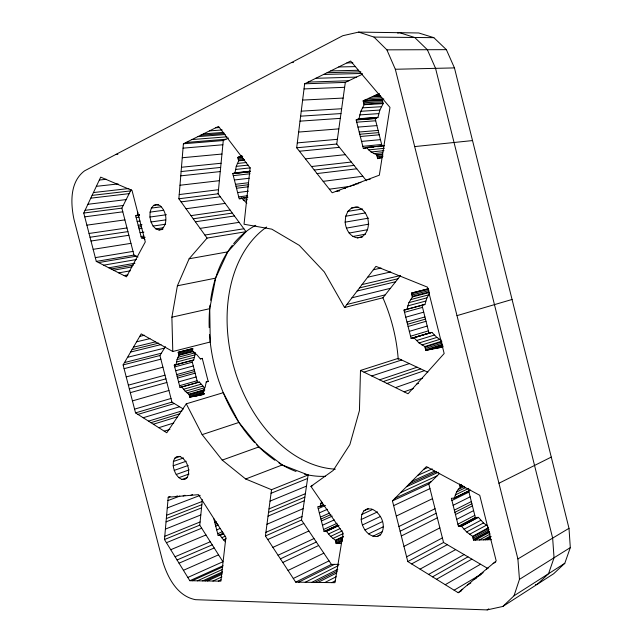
<?xml version="1.0" encoding="UTF-8"?>
<svg xmlns="http://www.w3.org/2000/svg" width="642" height="642" viewBox="0 0 642 642"><rect width="100%" height="100%" fill="white"/><g stroke="black" fill="none" stroke-linecap="round" stroke-linejoin="round"><path stroke-width="0.96" d="M427.845 372.224L398.2 358.38L360.491 370.442L359.44 410.559L349.866 444.617L333.206 470.434L310.921 486.395L343.133 533.253L334.955 582.671L295.705 582.142L265.419 535.982L271.526 489.702L308.112 474.984L301.499 520.036L331.416 564.39L339.08 564.35M149.939 217.036L150.092 212.109L151.392 208.096L153.647 205.392L156.64 204.429L159.834 205.48C166.43 210.961 168.389 222.798 161.993 229.106L158.983 229.988L155.821 228.873L153.069 226.064L151.014 221.98L149.939 217.036L166.43 214.741M173.204 465.779L173.38 461.494L174.68 458.308L176.887 456.51L179.8 456.43C187.32 459.857 190.859 470.393 187.095 477.712L184.848 479.446L181.919 479.454C176.534 477.166 173.982 471.252 173.204 465.779L186.196 461.237M228.496 138.038L223.272 140.526L218.103 193.788L246.03 231.69L207.069 238.086L178.869 198.779L183.403 143.776L218.529 126.402L250.115 167.939L244.032 224.243L271.799 229.154L299.276 245.348L324.314 271.943L344.561 307.51L382.921 297.776L400.552 275.514M168.22 497.229L198.538 494.653L225.896 537.378L220.864 581.138L189.839 580.721L164.48 539.537L168.22 497.229L170.058 496.539M345.147 222.148L345.725 216.202L347.924 211.354L351.415 208.096L355.885 206.933C369.262 208.754 372.922 229.651 361.968 236.842L357.482 237.869C349.858 236.93 345.701 229.17 345.147 222.148L368.644 218.136M187.825 577.455L222.926 561.734L199.758 525.14L202.382 499.661M145.172 237.275L141.505 238.278L135.719 215.816L137.46 215.054L137.781 212.189M361.205 519.522L361.775 514.491L363.894 510.831L367.232 508.873L371.485 508.978C381.075 512.46 387.07 525.991 380.578 534.609L377.167 536.479C368.035 537.218 361.928 527.692 361.205 519.522L377.544 511.883M296.684 147.78L304.661 83.805L350.644 61.054L389.975 107.399L379.334 175.178L332.195 192.769L296.684 147.78L336.729 144.025L366.478 180.779M192.584 348.606L178.187 352.273L178.966 355.283L177.048 359.56L176.069 364.72L174.247 365.162L180.001 387.455L181.83 387.062L185.209 391.235L188.997 394.212L189.775 397.221L203.915 394.413L203.129 391.363L205.175 387.11L206.251 381.886L208.417 381.284M336.729 144.025L345.316 82.401L362.497 74.215M174.536 365.089L193.699 360.042L195.569 352.699L177.89 357.297M241.922 155.533L237.773 157.402L238.639 160.805L236.256 166.358L234.98 172.738L232.789 173.693L239.217 198.859L241.416 197.977L246.833 203.169M246.03 231.69L227.758 251.865L215.64 278.138L209.741 308.666L210.271 341.985L172.794 351.503L171.887 317.196L177.385 285.786L189.125 258.782L207.069 238.086M365.346 148.358L363.364 148.559L356.166 119.934L358.982 118.706L360.852 111.275L364.118 104.718L363.139 100.842L379.43 93.507M356.166 119.934L375.153 118.569L377.969 117.366L379.871 110.063L383.154 103.627L382.199 99.823L363.139 100.842M339.064 525.493L326.441 531.343L324.058 531.432L317.742 506.69L320.117 506.538L321.634 501.209M429.474 292.495L412.389 296.941L408.93 302.639L406.908 309.388L403.97 310.094L411.105 338.438L431.914 332.387L436.889 337.427L441.158 340.156M405.439 309.741L424.916 304.493L426.962 297.848L429.474 293.571M487.872 526.207L483.49 522.941L478.394 517.364L461.502 526.263L458.436 526.376L451.366 498.296L454.416 498.104C455.668 493.305 457.874 487.679 462.93 485.882M502.83 606.457L514.025 595.784L519.458 579.365L517.893 558.949L395.328 69.264L386.877 49.843L373.997 37.084L358.669 32.1L342.788 35.719L84.551 170.844C69.801 181.919 70.564 202.848 73.918 219.147L162.867 561.967C167.915 578.025 177.513 596.274 195.569 599.684L487.15 609.9L502.83 606.457L553.669 573.731L564.791 563.315L570.305 547.618L568.997 528.318L454.448 67.908L446.375 49.659L433.84 37.669L418.769 32.975L358.669 32.1M83.757 213.056L100.698 177.136L132.027 190.449L145.293 241.898L126.466 276.822L96.284 261.406L83.757 213.056L121.868 208.144L131.217 189.55M308.112 474.984L282.255 464.96L258.887 446.928L238.936 422.444L223.296 392.679L186.284 403.818L166.776 432.772L135.542 412.878L123.112 364.905L141.216 333.88L172.794 351.503M123.112 364.905L159.922 355.54L165.387 346.632M344.561 307.51L375.939 266.358L427.532 287.175L444.168 353.509L408.055 393.771L360.491 370.442M392.439 500.888L426.416 466.606L479.751 495.311L496.21 560.947L458.203 592.718L407.798 561.557L392.439 500.888L428.808 484.036L439.658 473.331M514.025 595.784L564.791 563.315M487.15 609.9L488.803 608.849M519.458 579.365L570.305 547.618M517.893 558.949L568.997 528.318M461.06 590.327L462.778 589.3M458.203 592.718L461.63 590.672M467.416 585.014L470.843 582.976M476.821 577.15L480.24 575.128M473.86 579.63L476.428 578.105M479.799 574.662L483.217 572.64M454.127 590.199L481.58 573.948M493.128 563.524L495.688 562.015M486.419 569.133L488.129 568.122M445.243 584.702L480.537 564.23M436.48 579.285L471.886 559.142M432.531 576.845L467.986 556.847M428.607 574.421L464.11 554.568M487.222 539.761L490.568 537.9M483.49 539.858L490.183 536.142M485.352 539.81L491.21 536.552M479.413 539.962L490.311 533.943M475.369 540.058L489.629 532.218M473.387 539.513L488.498 531.231M420.053 569.133L455.651 549.6M461.502 526.263L466.638 531.961L472.584 536.319L473.539 540.107L489.485 531.351M473.058 538.213L489.019 529.489M472.584 536.319L488.554 527.628M472.737 536.905L487.856 528.671M469.527 534.329L486.355 525.236M411.602 563.909L447.305 544.697M466.638 531.961L483.49 522.941M407.798 561.557L443.542 542.482L487.711 568.443M463.949 529.265L480.818 520.301M406.603 556.831L442.394 537.924M458.436 526.376L475.337 517.5L478.394 517.364M458.91 526.36L475.818 517.484M459.961 526.32L476.862 517.436M461.02 526.279L477.913 517.388M457.882 524.185L474.799 515.349M403.962 546.406L439.866 527.893M456.671 519.362L473.611 510.615M331.77 582.631L335.26 580.833M324.844 582.535L336.183 576.741M455.451 514.539L472.424 505.88M454.905 512.34L471.878 503.729M318.015 582.446L336.785 572.905M314.941 582.398L337.283 571.083M401.33 535.99L437.33 517.845M454.351 510.149L471.34 501.571M311.884 582.358L337.796 569.277M305.231 582.27L338.278 565.69M498.946 483.241L551.277 457.088M295.705 582.142L331.416 564.39M400.127 531.247L436.183 513.279M298.658 582.182L334.378 564.374M453.132 505.318L470.145 496.836M293.298 578.474L329.041 560.867M398.931 526.504L435.027 508.713M451.92 500.495L468.957 492.093M453.942 498.136L470.08 490.207M454.416 498.104L470.562 490.175M377.167 536.479L380.69 534.746M455.314 494.934L468.772 488.353M372.898 536.263L382.592 531.52M368.548 533.927L383.539 526.649M456.598 492.029L465.57 487.663M288.033 570.449L323.841 553.155M458.244 489.429L464.527 486.387M459.76 485.28L461.558 484.421M396.283 516.072L432.499 498.665M460.089 486.588L461.887 485.721M336.063 543.052L342.363 540.034M326.441 531.343L330.598 536.383L335.349 540.235L336.199 543.573L342.491 540.556M364.913 530.003L382.576 521.529M337.62 543.533L342.114 541.375M335.477 540.757L343.574 536.897M335.774 541.904L342.066 538.895M335.349 540.235L343.446 536.383M332.917 538.469L342.82 533.791M282.793 562.464L318.673 545.491M362.345 525.028L380.473 516.441M280.426 558.853L316.329 542.017M393.642 505.631L429.963 488.61M330.598 536.383L342.306 530.886M328.431 534L340.148 528.535M278.058 555.258L313.994 538.558M394.999 498.304L431.376 481.5M324.058 531.432L337.588 525.18M324.427 531.424L337.957 525.164M325.245 531.391L337.877 525.549M361.775 514.491L372.681 509.443M218.36 581.106L221.081 579.846M326.064 531.359L337.788 525.926M323.568 529.506L337.098 523.278M363.894 510.831L368.436 508.737M212.903 581.034L221.947 576.869M207.51 580.962L221.963 574.333M400.688 492.566L437.09 475.866M202.663 580.898L222.517 571.829M205.079 580.93L222.236 573.081M409.098 484.084L436.416 471.685M197.391 580.825L222.63 569.358M272.89 547.369L308.882 530.982M406.45 486.748L438.317 472.239M322.477 525.252L334.225 519.9M411.755 481.396L434.53 471.1M192.183 580.753L222.782 566.91M321.393 520.999L332.243 516.104M189.839 580.721L223.119 565.698M417.669 475.433L432.251 468.885M320.904 519.065L330.855 514.595M267.746 539.529L303.802 523.447M320.406 517.131L329.458 513.086M423.664 469.382L428.222 467.352M382.199 99.823L383.868 99.077L364.817 100.088M265.419 535.982L301.499 520.036M319.323 512.878L327.476 509.267M183.419 570.305L218.553 554.832M318.239 508.624L325.494 505.447M265.9 532.338L302.021 516.489M318.93 506.61L322.557 505.029M319.74 506.562L323.375 504.973M320.117 506.538L323.745 504.949M320.719 503.753L322.533 502.959M179.038 563.186L214.211 547.971M266.96 524.273L303.176 508.633M213.85 518.832L218.136 535.42L220.037 535.356L223.496 539.866L226.169 538.718M177.056 559.96L212.237 544.857M221.699 537.731L225.262 536.206M268.035 516.16L304.332 500.728M175.081 556.75L210.279 541.76M218.136 535.42L223.769 533.157M219.083 535.388L223.528 533.502M219.741 535.364L223.296 533.855M220.037 535.356L223.593 533.847M217.686 533.695L222.132 531.817M268.525 512.444L304.862 497.117M170.748 549.704L205.978 534.963M268.99 508.921L305.367 493.69M216.707 529.899L220.27 528.406M215.728 526.095L218.4 524.987M215.279 524.362L217.06 523.631M310.921 486.395L312.758 485.633M214.837 522.636L216.619 521.906M166.439 542.707L201.7 528.206M270.017 501.129L306.475 486.106M164.48 539.537L199.758 525.14M164.769 536.287L200.087 521.97M271.052 493.281L307.598 478.467M363.364 148.559L366.205 147.411L384.052 145.63M165.403 529.104L200.81 514.956M166.045 521.874L201.54 507.894M166.334 518.576L201.869 504.676M382.367 156.857L377.681 158.686L376.71 154.818L371.1 152.002L366.205 147.411M166.623 515.261L202.206 501.442M186.284 403.818L202.142 434.634L222.228 460.105L245.669 478.996L282.255 464.96M167.273 507.95L200.192 495.351M190.762 495.311L192.608 494.613M183.114 495.961L184.96 495.263M175.603 496.603L177.441 495.913M167.923 500.591L179.84 496.097M181.919 479.454L187.48 477.439M178.845 477.672L189.029 473.989M222.228 460.105L258.887 446.928M176.189 474.502L189.157 469.864M404.107 391.837L413.432 388.514M174.215 470.393L188.122 465.482M416.81 384.012L418.672 383.354M395.512 387.616L422.605 378.162M173.38 461.494L183.604 457.963M174.68 458.308L180.266 456.382M387.022 383.451L424.482 370.651M383.202 381.581L420.703 368.885M379.599 379.807L417.131 367.224M202.142 434.634L238.936 422.444M371.742 375.963L409.355 363.589M435.404 348.486L442.868 346.078M437.194 348.125L442.795 346.327M438.992 347.771L442.723 346.568M363.99 372.151L401.667 360.002M425.662 349.786L442.498 344.401M414.058 337.812L419.074 342.964L424.852 346.56L425.815 350.388L442.643 344.987M427.58 350.034L442.531 345.236M431.48 349.264L442.683 345.661M164.272 431.175L169.889 429.394M425.333 348.47L442.169 343.109M424.852 346.56L441.704 341.231M425.004 347.153L441.848 341.817M421.882 344.971L439.682 339.385M158.799 427.692L173.765 422.99M419.074 342.964L436.889 337.427M153.374 424.234L177.69 416.706M416.449 340.565L434.289 335.084M150.934 422.677L179.912 413.761M148.495 421.128L182.071 410.864M411.105 338.438L431.914 332.387M411.562 338.342L429.426 332.917M412.581 338.125L431.456 332.492M143.182 417.741L179.608 406.747M410.551 336.223L428.423 330.847M135.542 412.878L171.944 402.109L183.419 409.058M189.775 397.221L203.771 393.177M193.266 396.523L203.41 393.514M195.682 396.05L203.987 393.578M196.781 395.825L204.172 393.634M197.888 395.608L203.434 393.963M200.336 395.127L204.028 394.027M137.918 414.395L174.327 403.553M189.382 395.713L204.14 391.363M409.323 331.352L427.227 326.064M189.647 396.748L203.474 392.655M134.571 409.139L171.005 398.473M188.997 394.212L204.678 389.614M456.992 315.639L512.059 299.469M189.117 394.686L204.798 390.071M187.063 392.888L204.589 387.768L199.365 382.054L197.519 382.447L191.87 360.475L174.247 365.162M408.095 326.481L426.023 321.289M185.209 391.235L202.736 386.147M407.542 324.266L425.477 319.114M183.46 389.285L200.986 384.237M132.437 400.897L168.942 390.472M180.001 387.455L197.808 382.383M180.916 387.254L199.365 382.054M179.551 385.714L197.078 380.73M406.98 322.051L424.932 316.939M178.564 381.878L196.107 376.958M130.302 392.655L166.872 382.471M405.752 317.18L423.728 312.156M177.577 378.05L195.136 373.179M129.331 388.908L165.933 378.836M177.128 376.308L194.695 371.461M176.678 374.567L194.253 369.752M404.532 312.309L422.532 307.374M403.97 310.094L422.436 305.086M128.36 385.16L164.994 375.193M175.691 370.731L193.282 365.972M174.696 366.903L192.311 362.192M407.734 305.897L425.75 301.058M408.93 302.639L426.962 297.848M178.187 352.273L192.159 348.726L192.945 351.792L196.837 354.705L200.344 358.902L202.511 358.332M126.225 376.91L162.924 367.192M410.487 299.637L428.519 294.895M176.438 362.048L194.077 357.393M177.048 359.56L194.703 354.938M411.899 295.023L429 290.609M178.966 355.283L193.86 351.431M412.236 296.347L429.329 291.901M411.57 293.707L428.679 289.309M178.58 353.782L192.552 350.187M124.083 368.66L160.861 359.175M178.845 354.809L192.809 351.206M178.307 352.747L193.218 348.927M412.389 296.941L411.418 293.105L428.527 288.723M124.484 362.553L161.335 353.228M411.418 293.105L428.383 288.804M346.865 304.485L385.248 294.847M127.533 357.329L164.48 348.108M351.976 297.784L390.4 288.33M132.019 349.633L158.654 343.133M130.615 352.049L161.014 344.577M133.44 347.202L155.34 341.897M357.153 290.995L395.624 281.742M191.87 360.475L193.699 360.042M424.916 304.493L421.979 305.191L428.968 333.021M200.344 358.902L202.278 358.437L208.201 381.468L206.251 381.886M359.528 287.881L398.016 278.724M136.585 341.817L149.947 338.623M362.056 284.575L399.597 275.739M139.755 336.368L144.546 335.244M535.46 584.661L537.402 584.204L548.549 573.699L554.046 557.77L552.65 538.108L435.557 68.341L427.355 49.715L414.708 37.485L399.541 32.694L397.679 33.103M367.657 277.224L390.777 271.927M171.887 317.196L209.741 308.666M373.331 269.776L381.051 268.059M177.385 285.786L215.64 278.138M425.815 350.388L442.972 346.977M357.482 237.869L362.353 236.954M352.907 236.489L365.587 234.129M124.042 275.587L127.927 274.872M349.079 233.07L367.625 229.7M118.754 272.882L130.39 270.788M189.125 258.782L227.758 251.865M346.367 228.127L368.853 224.154M113.514 270.21L131.931 266.936M108.803 267.794L134.956 263.228M111.154 268.998L133.44 265.074M103.667 265.17L136.569 259.512M98.579 262.578L136.289 256.19M96.284 261.406L133.977 255.067L137.998 257.017M345.725 216.202L365.338 212.967M95.305 257.635L133.038 251.407M204.886 235.044L243.872 228.761M347.924 211.354L362.642 208.987M351.415 208.096L358.292 207.013M93.154 249.329L130.952 243.35M141.055 236.529L143.92 236.087M200.119 228.392L239.153 222.349M142.388 237.925L144.298 237.628M140.06 232.669L143.888 232.091M158.983 229.988L162.859 229.403M91.004 241.023L128.873 235.285M155.821 228.873L163.558 227.709M139.065 228.809L141.938 228.383M90.024 237.243L127.927 231.618M195.369 221.779L234.45 215.977M89.045 233.471L126.98 227.95M193.226 218.786L232.324 213.088M138.616 227.051L141.489 226.634M153.069 226.064L165.652 224.21M138.158 225.294L141.994 224.74M190.963 215.64L230.085 210.046M151.014 221.98L165.548 219.901M137.163 221.434L140.044 221.025M86.887 225.157L124.901 219.885M335.726 191.452L339.674 190.899M343.582 188.523L345.557 188.25M136.168 217.574L139.049 217.173M243.318 200.24L247.25 199.702M351.559 185.546L354.52 185.145M137.46 215.054L139.378 214.797M137.187 215.174L139.105 214.918M136.585 215.439L139.466 215.046M186.019 208.738L225.182 203.394M329.362 189.189L351.118 186.22M135.719 215.816L138.873 215.303M241.071 198.113L247.948 197.19M243.262 198.025L246.215 197.632M239.554 198.723L241.52 198.458M244.474 198.065L246.44 197.8M240.196 198.731L242.162 198.466M358.918 182.793L360.892 182.529M355.227 184.174L358.188 183.773M150.092 212.109L163.694 210.271M84.736 216.844L122.815 211.812M151.392 208.096L161.126 206.812M367.144 179.728L370.105 179.335M238.712 196.893L247.563 195.722M181.1 201.885L220.31 196.781M153.647 205.392L158.518 204.758M85.041 210.327L123.2 205.488M178.869 198.779L218.103 193.788M323.175 181.349L362.826 176.261M237.612 192.576L248.438 191.18M179.222 194.566L218.497 189.703M236.505 188.25L248.334 186.774M87.89 204.284L126.161 199.59M236.007 186.276L248.823 184.703M317.036 173.565L356.775 168.79M235.502 184.31L248.326 182.761M234.394 179.985L249.216 178.251M90.771 198.169L129.154 193.643M92.095 195.377L130.527 190.915M179.993 185.241L219.379 180.675M314.259 170.042L354.039 165.411M93.419 192.56L128.946 188.515M377.528 158.084L382.463 157.531M379.374 158.028L381.348 157.804M311.49 166.535L351.31 162.041M233.295 175.659L250.099 173.757M377.191 156.752L383.122 156.102M234.635 172.891L250.468 171.133M233.881 173.212L249.714 171.454M233.134 173.541L249.947 171.671M232.789 173.693L249.61 171.815M180.763 175.852L220.262 171.575M376.71 154.818L382.64 154.176M376.862 155.428L382.784 154.778M96.364 186.324L118.128 183.941M373.829 153.647L382.728 152.692M235.47 169.464L250.332 167.867M305.423 158.855L345.348 154.666M371.1 152.002L383.964 150.645M236.256 166.358L248.149 165.106M414.676 146.593L472.528 140.566M99.333 180.017L106.283 179.295M181.116 171.558L220.663 167.426M237.315 163.461L246.239 162.538M368.54 149.915L384.397 148.286M238.503 160.275L244.466 159.681M365.763 147.596L384.598 145.71M364.784 147.989L367.762 147.692M371.726 147.291L373.708 147.09M377.673 146.697L380.65 146.392M238.639 160.805L244.594 160.203M181.469 167.257L221.065 163.253M362.802 146.328L381.661 144.466M238.206 159.104L243.174 158.614M239.065 156.817L242.05 156.528M299.405 151.231L339.417 147.339M237.773 157.402L242.74 156.921M237.909 157.932L241.882 157.547M182.256 157.739L221.963 154.04M361.566 141.409L380.449 139.643M360.331 136.489L379.237 134.812M297.294 142.893L337.387 139.306M359.769 134.25L378.684 132.621M183.042 148.158L222.862 144.763M115.921 154.425L117.879 154.257M359.207 132.019L378.13 130.422M183.403 143.776L223.272 140.526M186.052 142.468L225.944 139.25M191.926 139.563L226.891 136.818M357.963 127.092L376.918 125.599M298.642 132.067L338.84 128.873M197.88 136.618L225.214 134.523M200.617 135.261L224.058 133.496M356.727 122.173L375.706 120.768M203.37 133.905L223.889 132.372M357.57 119.324L376.565 117.968M356.607 119.741L375.594 118.385M209.477 130.88L222.204 129.957M215.68 127.814L219.604 127.533M358.982 118.706L377.969 117.366M358.541 118.898L377.528 117.55M300.007 121.153L340.308 118.361M359.737 114.902L378.74 113.626M300.625 116.17L340.974 113.562M360.852 111.275L379.871 110.063M301.25 111.162L341.648 108.739M362.321 107.864L381.348 106.708M363.966 104.108L383.001 103.033M364.118 104.718L383.154 103.627M363.629 102.776L382.672 101.725M363.292 101.444L382.351 100.417M368.516 98.419L381.854 97.736M302.631 100.08L343.133 98.066M372.24 96.741L380.81 96.316M375.65 95.209L379.462 95.024M373.941 95.979L380.61 95.65M304.019 88.909L344.634 87.312M304.661 83.805L345.316 82.401M308.104 82.104L348.767 80.756M315.768 78.308L356.438 77.096M323.552 74.464L362.24 73.445M327.123 72.69L360.86 71.856M336.199 543.573L340.75 543.453M473.539 540.107L491.347 539.657M395.328 69.264L454.448 67.908M330.734 70.909L358.509 70.267M338.751 66.945L355.612 66.616M291.468 62.571L293.458 62.539M346.897 62.908L352.851 62.82M386.877 49.843L446.375 49.659M373.997 37.084L433.84 37.669M245.669 478.996L271.526 489.702M223.496 539.866L225.406 541.736M143.262 237.572L144.851 239.635M121.868 208.144L133.977 255.067M159.922 355.54L171.944 402.109M428.808 484.036L443.542 542.482M375.153 118.569L382.022 145.927M468.596 490.657L475.337 517.5M459.431 483.972L460.234 487.182M325.606 476.284A131.746 91.236 74.3 0 1 304.38 474.093M296.026 471.469A131.746 91.236 74.3 0 1 278.949 462.962M274.888 460.29A131.746 91.236 74.3 0 1 256.648 444.713M254.673 442.635A131.746 91.236 74.3 0 1 209.541 334.506M209.196 327.629A131.746 91.236 74.3 0 1 210.014 305.151M210.616 300.255A131.746 91.236 74.3 0 1 216.193 276.1M216.498 275.201A131.746 91.236 74.3 0 1 232.372 245.228M233.648 243.647A131.746 91.236 74.3 0 1 255.805 225.31M382.817 297.583A131.746 91.236 74.3 0 1 398.249 359.64M335.333 469.166A129.524 91.365 74.3 0 1 233.929 367.296A129.524 91.365 74.3 0 1 266.639 227.027"/></g></svg>
